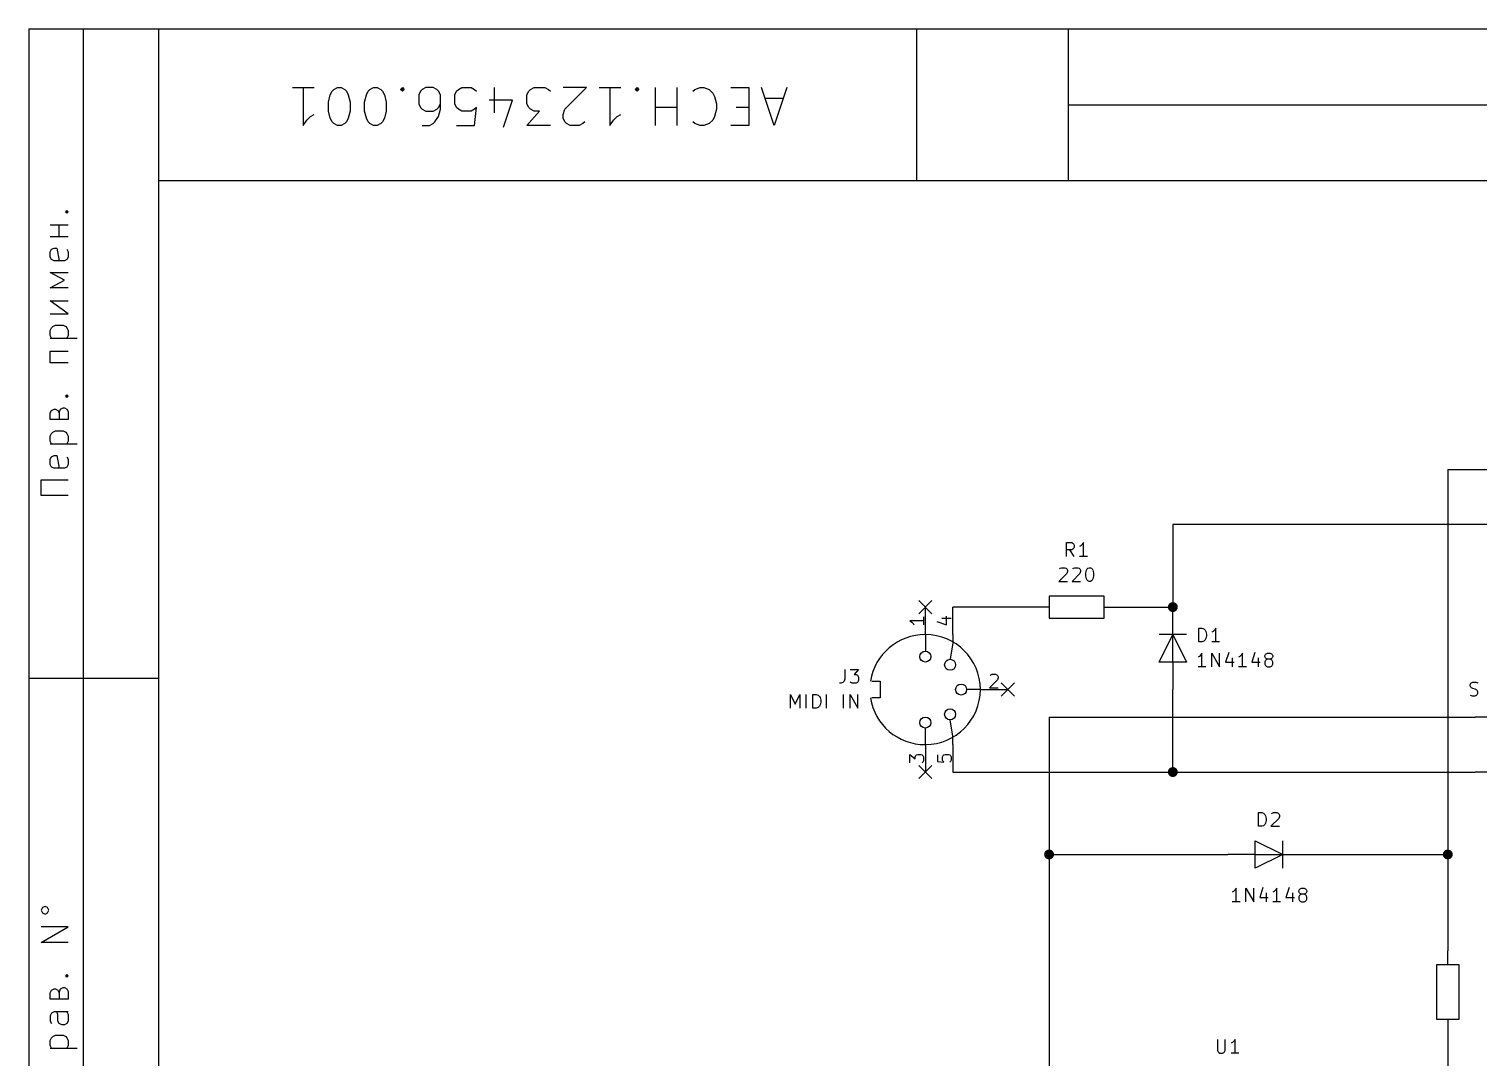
# Model space of a CAD drawing. Extents: x 0.3 to 16.3, y -11.7 to -0.2.
# Drawn here: x 0.31 to 5.58, y -3.94 to -0.2 of the extents above; entities that cross this region are included whole.
import ezdxf

# ---------------------------------------------------------------- set-up
doc = ezdxf.new("R2010")
doc.units = 0
doc.header["$MEASUREMENT"] = 0
doc.layers.add('BLACK', color=7, linetype='CONTINUOUS')

msp = doc.modelspace()

# ---------------------------------------------------------------- linework, layer by layer
at = {"layer": 'BLACK', "linetype": 'CONTINUOUS'}
for p, q in [((0.314961, -0.196937), (0.787402, -0.196937)), ((0.314961, -0.196937), (0.314961, -4.92135)), ((0.511811, -0.196937), (0.511811, -4.92135)), ((0.787402, -11.4961), (0.787402, -0.19685)), ((0.787402, -0.19685), (16.3381, -0.19685)), ((3.54331, -0.19685), (3.54331, -0.748031)), ((4.09449, -0.19685), (4.09449, -0.748031)), ((1.27296, -0.410102), (1.3517, -0.410102)), ((1.31233, -0.410102), (1.31233, -0.547898)), ((1.41732, -0.423224), (1.42388, -0.416665)), ((1.42388, -0.416665), (1.43701, -0.410102)), ((1.43701, -0.410102), (1.45013, -0.410102)), ((1.45013, -0.410102), (1.46325, -0.416665)), ((1.46325, -0.416665), (1.46981, -0.423224)), ((1.54856, -0.423224), (1.55512, -0.416665)), ((1.55512, -0.416665), (1.56824, -0.410102)), ((1.56824, -0.410102), (1.58136, -0.410102)), ((1.58136, -0.410102), (1.59449, -0.416665)), ((1.59449, -0.416665), (1.60105, -0.423224)), ((1.66667, -0.416665), (1.67323, -0.410102)), ((1.67323, -0.423224), (1.66667, -0.416665)), ((1.67323, -0.410102), (1.67979, -0.416665)), ((1.67323, -0.423224), (1.67323, -0.410102)), ((1.67979, -0.416665), (1.67323, -0.423224)), ((1.74541, -0.416665), (1.73884, -0.423224)), ((1.75853, -0.410102), (1.74541, -0.416665)), ((1.78478, -0.410102), (1.75853, -0.410102)), ((1.7979, -0.416665), (1.78478, -0.410102)), ((1.80446, -0.423224), (1.7979, -0.416665)), ((1.87008, -0.423224), (1.87664, -0.416665)), ((1.87664, -0.416665), (1.88976, -0.410102)), ((1.88976, -0.410102), (1.92257, -0.410102)), ((1.92257, -0.410102), (1.93569, -0.416665)), ((1.93569, -0.416665), (1.94226, -0.423228)), ((2.00787, -0.501969), (2.00787, -0.410102)), ((2.13254, -0.423228), (2.13911, -0.416665)), ((2.13911, -0.416665), (2.15223, -0.410102)), ((2.15223, -0.410102), (2.1916, -0.410102)), ((2.1916, -0.410102), (2.20472, -0.416665)), ((2.20472, -0.416665), (2.21128, -0.423228)), ((2.34252, -0.410102), (2.25722, -0.410102)), ((2.26378, -0.488843), (2.34252, -0.410102)), ((2.38845, -0.410102), (2.46719, -0.410102)), ((2.42782, -0.410102), (2.42782, -0.547898)), ((2.51969, -0.416665), (2.52624, -0.410102)), ((2.52624, -0.423228), (2.51969, -0.416665)), ((2.52624, -0.410102), (2.53281, -0.416665)), ((2.52624, -0.423228), (2.52624, -0.410102)), ((2.53281, -0.416665), (2.52624, -0.423228)), ((2.59186, -0.410102), (2.59186, -0.547898)), ((2.6706, -0.410102), (2.6706, -0.547898)), ((2.72966, -0.423228), (2.73622, -0.416665)), ((2.73622, -0.416665), (2.75591, -0.410102)), ((2.75591, -0.410102), (2.76903, -0.410102)), ((2.76903, -0.410102), (2.78871, -0.416665)), ((2.78871, -0.416665), (2.80183, -0.429787)), ((2.86745, -0.410102), (2.93307, -0.410102)), ((2.93307, -0.410102), (2.93307, -0.547898)), ((3.02493, -0.547898), (2.979, -0.410102)), ((3.07087, -0.410102), (3.02493, -0.547898)), ((1.4042, -0.462594), (1.41076, -0.43635)), ((1.4042, -0.495406), (1.4042, -0.462594)), ((1.41076, -0.43635), (1.41732, -0.423224)), ((1.46981, -0.423224), (1.47638, -0.43635)), ((1.47638, -0.43635), (1.48294, -0.462594)), ((1.48294, -0.462594), (1.48294, -0.495406)), ((1.53543, -0.462594), (1.54199, -0.43635)), ((1.53543, -0.495406), (1.53543, -0.462594)), ((1.54199, -0.43635), (1.54856, -0.423224)), ((1.60105, -0.423224), (1.60761, -0.43635)), ((1.60761, -0.43635), (1.61417, -0.462594)), ((1.61417, -0.462594), (1.61417, -0.495406)), ((1.73884, -0.423224), (1.73228, -0.43635)), ((1.73228, -0.43635), (1.73228, -0.469157)), ((1.73228, -0.469157), (1.73884, -0.48228)), ((1.81102, -0.43635), (1.80446, -0.423224)), ((1.80446, -0.48228), (1.81102, -0.469157)), ((1.81102, -0.488843), (1.81102, -0.43635)), ((1.86352, -0.43635), (1.87008, -0.423224)), ((1.86352, -0.469157), (1.86352, -0.43635)), ((1.87008, -0.48228), (1.86352, -0.469157)), ((2.07349, -0.456035), (1.98819, -0.456035)), ((2.04068, -0.554461), (2.07349, -0.456035)), ((2.12598, -0.43635), (2.13254, -0.423228)), ((2.12598, -0.469157), (2.12598, -0.43635)), ((2.13254, -0.482283), (2.12598, -0.469157)), ((2.80183, -0.429787), (2.8084, -0.442913)), ((2.8084, -0.442913), (2.81496, -0.469157)), ((2.81496, -0.469157), (2.81496, -0.488843)), ((3.05774, -0.449472), (2.99213, -0.449472)), ((4.09449, -0.472441), (6.1811, -0.472441)), ((1.32546, -0.528213), (1.33858, -0.515091)), ((1.33858, -0.515091), (1.3517, -0.508528)), ((1.41076, -0.52165), (1.4042, -0.495406)), ((1.41732, -0.534776), (1.41076, -0.52165)), ((1.47638, -0.52165), (1.46981, -0.534776)), ((1.48294, -0.495406), (1.47638, -0.52165)), ((1.54199, -0.52165), (1.53543, -0.495406)), ((1.54856, -0.534776), (1.54199, -0.52165)), ((1.60761, -0.52165), (1.60105, -0.534776)), ((1.61417, -0.495406), (1.60761, -0.52165)), ((1.73884, -0.48228), (1.74541, -0.488843)), ((1.74541, -0.488843), (1.75853, -0.495406)), ((1.75853, -0.495406), (1.78478, -0.495406)), ((1.78478, -0.495406), (1.7979, -0.488843)), ((1.79134, -0.534776), (1.80446, -0.515091)), ((1.7979, -0.488843), (1.80446, -0.48228)), ((1.80446, -0.515091), (1.81102, -0.488843)), ((1.87664, -0.488843), (1.87008, -0.48228)), ((1.88976, -0.495406), (1.87664, -0.488843)), ((1.92257, -0.495406), (1.88976, -0.495406)), ((1.93569, -0.488843), (1.92257, -0.495406)), ((1.93569, -0.547898), (1.94226, -0.482283)), ((1.94226, -0.482283), (1.93569, -0.488843)), ((2.12598, -0.547898), (2.17191, -0.495406)), ((2.13911, -0.488843), (2.13254, -0.482283)), ((2.15223, -0.495406), (2.13911, -0.488843)), ((2.17191, -0.495406), (2.15223, -0.495406)), ((2.25722, -0.508528), (2.26378, -0.488843)), ((2.25722, -0.521654), (2.25722, -0.508528)), ((2.26378, -0.534776), (2.25722, -0.521654)), ((2.44094, -0.528213), (2.45407, -0.515091)), ((2.45407, -0.515091), (2.46719, -0.508528)), ((2.6706, -0.482283), (2.59186, -0.482283)), ((2.8084, -0.515091), (2.80183, -0.528213)), ((2.81496, -0.488843), (2.8084, -0.515091)), ((2.93307, -0.482283), (2.88714, -0.482283)), ((1.31233, -0.547898), (1.32546, -0.528213)), ((1.42388, -0.541335), (1.41732, -0.534776)), ((1.43701, -0.547898), (1.42388, -0.541335)), ((1.45013, -0.547898), (1.43701, -0.547898)), ((1.46325, -0.541335), (1.45013, -0.547898)), ((1.46981, -0.534776), (1.46325, -0.541335)), ((1.55512, -0.541335), (1.54856, -0.534776)), ((1.56824, -0.547898), (1.55512, -0.541335)), ((1.58136, -0.547898), (1.56824, -0.547898)), ((1.59449, -0.541335), (1.58136, -0.547898)), ((1.60105, -0.534776), (1.59449, -0.541335)), ((1.74541, -0.547898), (1.77165, -0.547898)), ((1.77165, -0.547898), (1.78478, -0.541339)), ((1.78478, -0.541339), (1.79134, -0.534776)), ((1.87008, -0.547898), (1.93569, -0.547898)), ((2.21128, -0.547898), (2.12598, -0.547898)), ((2.27034, -0.541339), (2.26378, -0.534776)), ((2.28346, -0.547898), (2.27034, -0.541339)), ((2.31627, -0.547898), (2.28346, -0.547898)), ((2.32939, -0.541339), (2.31627, -0.547898)), ((2.33596, -0.534776), (2.32939, -0.541339)), ((2.42782, -0.547898), (2.44094, -0.528213)), ((2.73622, -0.541339), (2.72966, -0.534776)), ((2.75591, -0.547898), (2.73622, -0.541339)), ((2.76903, -0.547898), (2.75591, -0.547898)), ((2.78871, -0.541339), (2.76903, -0.547898)), ((2.80183, -0.528213), (2.78871, -0.541339)), ((2.93307, -0.547898), (2.86745, -0.547898)), ((0.787402, -0.748031), (3.54331, -0.748031)), ((3.54331, -0.748031), (4.09449, -0.748031)), ((4.09449, -0.748031), (6.1811, -0.748031)), ((0.448535, -0.862476), (0.453224, -0.857791)), ((0.453224, -0.867165), (0.448535, -0.862476)), ((0.448535, -0.862476), (0.457909, -0.862476)), ((0.453224, -0.857791), (0.457909, -0.862476)), ((0.457909, -0.862476), (0.453224, -0.867165)), ((0.392291, -0.909346), (0.457909, -0.909346)), ((0.425102, -0.951528), (0.425102, -0.909346)), ((0.392291, -0.951528), (0.457909, -0.951528)), ((0.392291, -1.00777), (0.39698, -0.998398)), ((0.39698, -0.998398), (0.406354, -0.993709)), ((0.406354, -0.993709), (0.415728, -0.993709)), ((0.415728, -0.993709), (0.425102, -1.04058)), ((0.453224, -0.998398), (0.457909, -1.00777)), ((0.392291, -1.02652), (0.392291, -1.00777)), ((0.39698, -1.03589), (0.392291, -1.02652)), ((0.406354, -1.04058), (0.39698, -1.03589)), ((0.44385, -1.04058), (0.406354, -1.04058)), ((0.453224, -1.03589), (0.44385, -1.04058)), ((0.457909, -1.02652), (0.453224, -1.03589)), ((0.457909, -1.00777), (0.457909, -1.02652)), ((0.44385, -1.11088), (0.392291, -1.08276)), ((0.392291, -1.08276), (0.457909, -1.08276)), ((0.392291, -1.139), (0.44385, -1.11088)), ((0.457909, -1.139), (0.392291, -1.139)), ((0.457909, -1.23274), (0.392291, -1.18587)), ((0.392291, -1.18587), (0.457909, -1.18587)), ((0.392291, -1.23274), (0.457909, -1.23274)), ((0.392291, -1.29367), (0.39698, -1.2843)), ((0.392291, -1.31242), (0.392291, -1.29367)), ((0.39698, -1.3218), (0.392291, -1.31242)), ((0.39698, -1.2843), (0.401665, -1.27961)), ((0.401665, -1.27961), (0.411039, -1.27493)), ((0.411039, -1.27493), (0.439161, -1.27493)), ((0.439161, -1.27493), (0.448535, -1.27961)), ((0.448535, -1.27961), (0.453224, -1.2843)), ((0.453224, -1.2843), (0.457909, -1.29367)), ((0.457909, -1.31242), (0.453224, -1.3218)), ((0.457909, -1.29367), (0.457909, -1.31242)), ((0.392291, -1.3218), (0.490717, -1.3218)), ((0.392291, -1.41085), (0.392291, -1.36867)), ((0.392291, -1.36867), (0.457909, -1.36867)), ((0.457909, -1.41085), (0.392291, -1.41085)), ((0.448535, -1.5327), (0.453224, -1.52802)), ((0.453224, -1.52802), (0.457909, -1.5327)), ((0.39698, -1.58426), (0.406354, -1.57957)), ((0.406354, -1.57957), (0.411039, -1.57957)), ((0.411039, -1.57957), (0.420413, -1.58426)), ((0.425102, -1.59363), (0.429787, -1.57957)), ((0.429787, -1.57957), (0.439161, -1.57489)), ((0.439161, -1.57489), (0.44385, -1.57489)), ((0.44385, -1.57489), (0.453224, -1.57957)), ((0.453224, -1.53739), (0.448535, -1.5327)), ((0.448535, -1.5327), (0.457909, -1.5327)), ((0.457909, -1.5327), (0.453224, -1.53739)), ((0.453224, -1.57957), (0.457909, -1.58895)), ((0.392291, -1.59363), (0.39698, -1.58426)), ((0.392291, -1.61707), (0.392291, -1.59363)), ((0.457909, -1.61707), (0.392291, -1.61707)), ((0.420413, -1.58426), (0.425102, -1.59363)), ((0.425102, -1.59363), (0.425102, -1.61707)), ((0.457909, -1.58895), (0.457909, -1.61707)), ((0.392291, -1.678), (0.39698, -1.66863)), ((0.392291, -1.69675), (0.392291, -1.678)), ((0.39698, -1.66863), (0.401665, -1.66394)), ((0.401665, -1.66394), (0.411039, -1.65925)), ((0.411039, -1.65925), (0.439161, -1.65925)), ((0.439161, -1.65925), (0.448535, -1.66394)), ((0.448535, -1.66394), (0.453224, -1.66863)), ((0.453224, -1.66863), (0.457909, -1.678)), ((0.457909, -1.678), (0.457909, -1.69675)), ((0.39698, -1.70612), (0.392291, -1.69675)), ((0.392291, -1.70612), (0.490717, -1.70612)), ((0.457909, -1.69675), (0.453224, -1.70612)), ((0.392291, -1.76237), (0.39698, -1.75299)), ((0.392291, -1.78111), (0.392291, -1.76237)), ((0.39698, -1.79048), (0.392291, -1.78111)), ((0.39698, -1.75299), (0.406354, -1.7483)), ((0.406354, -1.79517), (0.39698, -1.79048)), ((0.406354, -1.7483), (0.415728, -1.7483)), ((0.415728, -1.7483), (0.425102, -1.79517)), ((0.453224, -1.79048), (0.44385, -1.79517)), ((0.453224, -1.75299), (0.457909, -1.76237)), ((0.457909, -1.78111), (0.453224, -1.79048)), ((0.457909, -1.76237), (0.457909, -1.78111)), ((0.359484, -1.8936), (0.359484, -1.83735)), ((0.359484, -1.83735), (0.457909, -1.83735)), ((0.44385, -1.79517), (0.406354, -1.79517)), ((5.475, -1.8), (5.475, -3.2)), ((5.475, -1.8), (5.625, -1.8)), ((0.457909, -1.8936), (0.359484, -1.8936)), ((5.625, -2), (4.475, -2)), ((4.475, -2), (4.475, -2.3)), ((4.08809, -2.11561), (4.08809, -2.06561)), ((4.08809, -2.06561), (4.10714, -2.06561)), ((4.10714, -2.0918), (4.08809, -2.0918)), ((4.11667, -2.11561), (4.1, -2.0918)), ((4.10714, -2.06561), (4.1119, -2.068)), ((4.1119, -2.08942), (4.10714, -2.0918)), ((4.1119, -2.068), (4.11428, -2.07037)), ((4.11428, -2.08704), (4.1119, -2.08942)), ((4.11428, -2.07037), (4.11667, -2.07514)), ((4.11667, -2.08228), (4.11428, -2.08704)), ((4.11667, -2.07514), (4.11667, -2.08228)), ((4.14047, -2.07752), (4.13571, -2.0799)), ((4.14524, -2.07276), (4.14047, -2.07752)), ((4.15, -2.06561), (4.14524, -2.07276)), ((4.15, -2.11561), (4.15, -2.06561)), ((4.06309, -2.16137), (4.06547, -2.159)), ((4.06547, -2.159), (4.07024, -2.15661)), ((4.07024, -2.15661), (4.08214, -2.15661)), ((4.08214, -2.15661), (4.0869, -2.159)), ((4.0869, -2.159), (4.08928, -2.16137)), ((4.11071, -2.16137), (4.11309, -2.159)), ((4.11309, -2.159), (4.11785, -2.15661)), ((4.11785, -2.15661), (4.12976, -2.15661)), ((4.12976, -2.15661), (4.13452, -2.159)), ((4.13452, -2.159), (4.1369, -2.16137)), ((4.16428, -2.11561), (4.13571, -2.11561)), ((4.16309, -2.16137), (4.16547, -2.159)), ((4.16547, -2.159), (4.17024, -2.15661)), ((4.17024, -2.15661), (4.175, -2.15661)), ((4.175, -2.15661), (4.17976, -2.159)), ((4.17976, -2.159), (4.18214, -2.16137)), ((4.08928, -2.17804), (4.06071, -2.20661)), ((4.06071, -2.20661), (4.09167, -2.20661)), ((4.08928, -2.16137), (4.09167, -2.16614)), ((4.09167, -2.1709), (4.08928, -2.17804)), ((4.09167, -2.16614), (4.09167, -2.1709)), ((4.1369, -2.17804), (4.10833, -2.20661)), ((4.10833, -2.20661), (4.13928, -2.20661)), ((4.1369, -2.16137), (4.13928, -2.16614)), ((4.13928, -2.1709), (4.1369, -2.17804)), ((4.13928, -2.16614), (4.13928, -2.1709)), ((4.15833, -2.17566), (4.16071, -2.16614)), ((4.15833, -2.18757), (4.15833, -2.17566)), ((4.16071, -2.19709), (4.15833, -2.18757)), ((4.16071, -2.16614), (4.16309, -2.16137)), ((4.16309, -2.20185), (4.16071, -2.19709)), ((4.16547, -2.20423), (4.16309, -2.20185)), ((4.17024, -2.20661), (4.16547, -2.20423)), ((4.175, -2.20661), (4.17024, -2.20661)), ((4.17976, -2.20423), (4.175, -2.20661)), ((4.18214, -2.20185), (4.17976, -2.20423)), ((4.18214, -2.16137), (4.18452, -2.16614)), ((4.18452, -2.19709), (4.18214, -2.20185)), ((4.18452, -2.16614), (4.1869, -2.17566)), ((4.1869, -2.18757), (4.18452, -2.19709)), ((4.1869, -2.17566), (4.1869, -2.18757)), ((4.025, -2.26), (4.025, -2.34)), ((4.225, -2.26), (4.025, -2.26)), ((4.225, -2.34), (4.225, -2.26)), ((3.551, -2.276), (3.599, -2.324)), ((3.599, -2.276), (3.551, -2.324)), ((3.575, -2.4), (3.575, -2.3)), ((3.675, -2.4), (3.675, -2.3)), ((3.975, -2.3), (3.675, -2.3)), ((4.025, -2.3), (3.975, -2.3)), ((4.225, -2.3), (4.275, -2.3)), ((4.275, -2.3), (4.475, -2.3)), ((4.475, -2.4), (4.475, -2.3)), ((3.56862, -2.35), (3.51862, -2.35)), ((3.51862, -2.35), (3.52576, -2.35476)), ((3.52576, -2.35476), (3.53052, -2.35952)), ((3.53052, -2.35952), (3.5329, -2.36428)), ((3.56862, -2.33571), (3.56862, -2.36428)), ((3.61624, -2.35238), (3.65195, -2.36428)), ((3.63528, -2.34047), (3.66862, -2.34047)), ((3.65195, -2.36428), (3.65195, -2.33333)), ((4.025, -2.34), (4.225, -2.34)), ((3.575, -2.4), (3.575, -2.46)), ((3.675, -2.4), (3.675, -2.43)), ((4.525, -2.4), (4.425, -2.4)), ((4.425, -2.5), (4.475, -2.4)), ((4.475, -2.5), (4.475, -2.4)), ((4.475, -2.4), (4.525, -2.5)), ((4.56903, -2.42661), (4.56903, -2.37661)), ((4.56903, -2.37661), (4.58093, -2.37661)), ((4.58093, -2.37661), (4.58807, -2.379)), ((4.58807, -2.379), (4.59283, -2.38376)), ((4.59283, -2.41947), (4.58807, -2.42423)), ((4.59283, -2.38376), (4.59522, -2.38852)), ((4.59522, -2.41471), (4.59283, -2.41947)), ((4.59522, -2.38852), (4.5976, -2.39804)), ((4.5976, -2.40519), (4.59522, -2.41471)), ((4.5976, -2.39804), (4.5976, -2.40519)), ((4.62141, -2.38852), (4.61665, -2.3909)), ((4.62617, -2.38376), (4.62141, -2.38852)), ((4.63093, -2.37661), (4.62617, -2.38376)), ((4.63093, -2.42661), (4.63093, -2.37661)), ((3.675, -2.43), (3.665, -2.49)), ((4.58093, -2.42661), (4.56903, -2.42661)), ((4.57617, -2.47476), (4.57141, -2.47952)), ((4.58093, -2.46761), (4.57617, -2.47476)), ((4.58807, -2.42423), (4.58093, -2.42661)), ((4.58093, -2.51761), (4.58093, -2.46761)), ((4.64522, -2.42661), (4.61665, -2.42661)), ((4.61665, -2.51761), (4.61665, -2.46761)), ((4.61665, -2.46761), (4.64522, -2.51761)), ((4.64522, -2.51761), (4.64522, -2.46761)), ((4.67855, -2.46523), (4.66665, -2.50094)), ((4.72379, -2.47476), (4.71903, -2.47952)), ((4.72855, -2.46761), (4.72379, -2.47476)), ((4.72855, -2.51761), (4.72855, -2.46761)), ((4.77379, -2.46523), (4.76189, -2.50094)), ((4.8095, -2.47714), (4.81189, -2.47237)), ((4.81189, -2.47237), (4.81426, -2.47)), ((4.81426, -2.47), (4.81903, -2.46761)), ((4.81903, -2.46761), (4.82855, -2.46761)), ((4.82855, -2.46761), (4.83331, -2.47)), ((4.83331, -2.47), (4.83569, -2.47237)), ((4.83569, -2.47237), (4.83807, -2.47714)), ((3.28235, -2.52661), (3.28235, -2.56233)), ((3.30139, -2.52661), (3.33235, -2.52661)), ((3.33235, -2.52661), (3.31568, -2.54566)), ((4.525, -2.5), (4.425, -2.5)), ((4.475, -2.5), (4.475, -2.6)), ((4.57141, -2.47952), (4.56665, -2.4819)), ((4.59522, -2.51761), (4.56665, -2.51761)), ((4.66665, -2.50094), (4.6976, -2.50094)), ((4.69046, -2.48428), (4.69046, -2.51761)), ((4.71903, -2.47952), (4.71426, -2.4819)), ((4.74283, -2.51761), (4.71426, -2.51761)), ((4.76189, -2.50094), (4.79283, -2.50094)), ((4.78569, -2.48428), (4.78569, -2.51761)), ((4.8095, -2.47952), (4.8095, -2.47714)), ((4.81189, -2.48428), (4.8095, -2.47952)), ((4.81189, -2.4938), (4.8095, -2.49857)), ((4.8095, -2.49857), (4.8095, -2.50809)), ((4.8095, -2.50809), (4.81189, -2.51285)), ((4.81426, -2.48666), (4.81189, -2.48428)), ((4.81426, -2.49142), (4.81189, -2.4938)), ((4.81189, -2.51285), (4.81426, -2.51523)), ((4.81903, -2.48904), (4.81426, -2.48666)), ((4.81903, -2.48904), (4.81426, -2.49142)), ((4.81426, -2.51523), (4.81903, -2.51761)), ((4.82855, -2.48904), (4.81903, -2.48904)), ((4.81903, -2.51761), (4.82855, -2.51761)), ((4.83331, -2.48666), (4.82855, -2.48904)), ((4.83331, -2.49142), (4.82855, -2.48904)), ((4.82855, -2.51761), (4.83331, -2.51523)), ((4.83569, -2.48428), (4.83331, -2.48666)), ((4.83569, -2.4938), (4.83331, -2.49142)), ((4.83331, -2.51523), (4.83569, -2.51285)), ((4.83807, -2.47952), (4.83569, -2.48428)), ((4.83807, -2.49857), (4.83569, -2.4938)), ((4.83569, -2.51285), (4.83807, -2.50809)), ((4.83807, -2.47714), (4.83807, -2.47952)), ((4.83807, -2.50809), (4.83807, -2.49857)), ((0.314961, -2.55914), (0.787402, -2.55914)), ((3.26806, -2.57661), (3.2633, -2.57661)), ((3.2752, -2.57423), (3.26806, -2.57661)), ((3.27996, -2.56947), (3.2752, -2.57423)), ((3.28235, -2.56233), (3.27996, -2.56947)), ((3.30378, -2.57423), (3.30139, -2.57185)), ((3.30854, -2.57661), (3.30378, -2.57423)), ((3.32282, -2.57661), (3.30854, -2.57661)), ((3.31568, -2.54566), (3.32282, -2.54566)), ((3.32282, -2.54566), (3.32759, -2.54804)), ((3.32759, -2.57423), (3.32282, -2.57661)), ((3.32759, -2.54804), (3.32996, -2.55042)), ((3.32996, -2.57185), (3.32759, -2.57423)), ((3.32996, -2.55042), (3.33235, -2.55519)), ((3.33235, -2.56709), (3.32996, -2.57185)), ((3.33235, -2.55519), (3.33235, -2.56709)), ((3.38, -2.57), (3.41, -2.57)), ((3.41, -2.57), (3.41, -2.63)), ((3.8369, -2.56505), (3.80833, -2.59362)), ((3.81071, -2.54838), (3.81309, -2.546)), ((3.81309, -2.546), (3.81785, -2.54362)), ((3.81785, -2.54362), (3.82976, -2.54362)), ((3.82976, -2.54362), (3.83452, -2.546)), ((3.83452, -2.546), (3.8369, -2.54838)), ((3.8369, -2.54838), (3.83928, -2.55314)), ((3.83928, -2.5579), (3.8369, -2.56505)), ((3.83928, -2.55314), (3.83928, -2.5579)), ((3.851, -2.576), (3.899, -2.624)), ((3.899, -2.576), (3.851, -2.624)), ((5.55595, -2.58214), (5.55833, -2.57738)), ((5.55595, -2.5869), (5.55595, -2.58214)), ((5.55833, -2.57738), (5.56071, -2.575)), ((5.56071, -2.575), (5.56547, -2.57262)), ((5.56547, -2.57262), (5.57738, -2.57262)), ((5.57738, -2.57262), (5.58452, -2.575)), ((3.08473, -2.66761), (3.08473, -2.61761)), ((3.08473, -2.61761), (3.1014, -2.65333)), ((3.1014, -2.65333), (3.11806, -2.61761)), ((3.11806, -2.61761), (3.11806, -2.66761)), ((3.14187, -2.66761), (3.14187, -2.61761)), ((3.16568, -2.66761), (3.16568, -2.61761)), ((3.16568, -2.61761), (3.17759, -2.61761)), ((3.17759, -2.61761), (3.18473, -2.62)), ((3.18473, -2.62), (3.18949, -2.62476)), ((3.18949, -2.62476), (3.19187, -2.62952)), ((3.19187, -2.62952), (3.19425, -2.63904)), ((3.21568, -2.66761), (3.21568, -2.61761)), ((3.27759, -2.66761), (3.27759, -2.61761)), ((3.3014, -2.66761), (3.3014, -2.61761)), ((3.3014, -2.61761), (3.32997, -2.66761)), ((3.32997, -2.66761), (3.32997, -2.61761)), ((3.41, -2.63), (3.38, -2.63)), ((3.775, -2.6), (3.725, -2.6)), ((3.775, -2.6), (3.875, -2.6)), ((3.80833, -2.59362), (3.83928, -2.59362)), ((4.475, -2.9), (4.475, -2.6)), ((5.55833, -2.59167), (5.55595, -2.5869)), ((5.55595, -2.62024), (5.56309, -2.62262)), ((5.56071, -2.59405), (5.55833, -2.59167)), ((5.56547, -2.59643), (5.56071, -2.59405)), ((5.56309, -2.62262), (5.575, -2.62262)), ((5.575, -2.59881), (5.56547, -2.59643)), ((5.57976, -2.60119), (5.575, -2.59881)), ((5.575, -2.62262), (5.57976, -2.62024)), ((5.58214, -2.60357), (5.57976, -2.60119)), ((5.57976, -2.62024), (5.58214, -2.61785)), ((5.58452, -2.60833), (5.58214, -2.60357)), ((5.58214, -2.61785), (5.58452, -2.61309)), ((5.58452, -2.61309), (5.58452, -2.60833)), ((3.17759, -2.66761), (3.16568, -2.66761)), ((3.18473, -2.66523), (3.17759, -2.66761)), ((3.18949, -2.66047), (3.18473, -2.66523)), ((3.19187, -2.65571), (3.18949, -2.66047)), ((3.19425, -2.64619), (3.19187, -2.65571)), ((3.19425, -2.63904), (3.19425, -2.64619)), ((3.575, -2.8), (3.575, -2.74)), ((3.675, -2.77), (3.665, -2.71)), ((4.025, -2.7), (5.575, -2.7)), ((4.025, -2.7), (4.025, -3.2)), ((5.675, -2.7), (5.575, -2.7)), ((3.675, -2.8), (3.675, -2.77)), ((3.51862, -2.86667), (3.51862, -2.83571)), ((3.51862, -2.83571), (3.53767, -2.85238)), ((3.53767, -2.84524), (3.54005, -2.84047)), ((3.53767, -2.85238), (3.53767, -2.84524)), ((3.54005, -2.84047), (3.54243, -2.83809)), ((3.54243, -2.83809), (3.54719, -2.83571)), ((3.54719, -2.83571), (3.55909, -2.83571)), ((3.55909, -2.83571), (3.56385, -2.83809)), ((3.56385, -2.83809), (3.56624, -2.84047)), ((3.56624, -2.84047), (3.56862, -2.84524)), ((3.56862, -2.84524), (3.56862, -2.85952)), ((3.575, -2.8), (3.575, -2.9)), ((3.61862, -2.83809), (3.61862, -2.8619)), ((3.63767, -2.84524), (3.64005, -2.84047)), ((3.63767, -2.85714), (3.63767, -2.84524)), ((3.64005, -2.84047), (3.64243, -2.83809)), ((3.64243, -2.83809), (3.64719, -2.83571)), ((3.64719, -2.83571), (3.65909, -2.83571)), ((3.65909, -2.83571), (3.66385, -2.83809)), ((3.66385, -2.83809), (3.66624, -2.84047)), ((3.66624, -2.84047), (3.66862, -2.84524)), ((3.66862, -2.84524), (3.66862, -2.85714)), ((3.675, -2.8), (3.675, -2.9)), ((3.551, -2.876), (3.599, -2.924)), ((3.599, -2.876), (3.551, -2.924)), ((3.56624, -2.86428), (3.56385, -2.86667)), ((3.56862, -2.85952), (3.56624, -2.86428)), ((3.61862, -2.8619), (3.64243, -2.86428)), ((3.64005, -2.8619), (3.63767, -2.85714)), ((3.64243, -2.86428), (3.64005, -2.8619)), ((3.66624, -2.8619), (3.66385, -2.86428)), ((3.66862, -2.85714), (3.66624, -2.8619)), ((3.675, -2.9), (4.475, -2.9)), ((4.475, -2.9), (5.575, -2.9)), ((5.675, -2.9), (5.575, -2.9)), ((4.78616, -3.09762), (4.78616, -3.04762)), ((4.78616, -3.04762), (4.79806, -3.04762)), ((4.79806, -3.04762), (4.8052, -3.05)), ((4.8052, -3.05), (4.80996, -3.05476)), ((4.80996, -3.05476), (4.81235, -3.05952)), ((4.83378, -3.05238), (4.83616, -3.05)), ((4.83616, -3.05), (4.84092, -3.04762)), ((4.84092, -3.04762), (4.85282, -3.04762)), ((4.85282, -3.04762), (4.85759, -3.05)), ((4.85759, -3.05), (4.85996, -3.05238)), ((4.85996, -3.05238), (4.86235, -3.05714)), ((4.79806, -3.09762), (4.78616, -3.09762)), ((4.8052, -3.09524), (4.79806, -3.09762)), ((4.80996, -3.09047), (4.8052, -3.09524)), ((4.81235, -3.08571), (4.80996, -3.09047)), ((4.81235, -3.05952), (4.81473, -3.06905)), ((4.81473, -3.07619), (4.81235, -3.08571)), ((4.81473, -3.06905), (4.81473, -3.07619)), ((4.85996, -3.06905), (4.83139, -3.09762)), ((4.83139, -3.09762), (4.86235, -3.09762)), ((4.86235, -3.0619), (4.85996, -3.06905)), ((4.86235, -3.05714), (4.86235, -3.0619)), ((4.775, -3.25), (4.775, -3.15)), ((4.775, -3.15), (4.875, -3.2)), ((4.875, -3.25), (4.875, -3.15)), ((4.025, -3.2), (4.025, -4.2)), ((4.025, -3.2), (4.675, -3.2)), ((4.775, -3.2), (4.675, -3.2)), ((4.775, -3.2), (4.875, -3.2)), ((4.875, -3.2), (4.775, -3.25)), ((4.875, -3.2), (4.975, -3.2)), ((4.975, -3.2), (5.475, -3.2)), ((5.475, -3.2), (5.475, -3.55)), ((4.69568, -3.33452), (4.69092, -3.3369)), ((4.71949, -3.37262), (4.69092, -3.37262)), ((4.70044, -3.32976), (4.69568, -3.33452)), ((4.7052, -3.32262), (4.70044, -3.32976)), ((4.7052, -3.37262), (4.7052, -3.32262)), ((4.74092, -3.37262), (4.74092, -3.32262)), ((4.74092, -3.32262), (4.76949, -3.37262)), ((4.76949, -3.37262), (4.76949, -3.32262)), ((4.80282, -3.32024), (4.79092, -3.35595)), ((4.79092, -3.35595), (4.82187, -3.35595)), ((4.81473, -3.33928), (4.81473, -3.37262)), ((4.8433, -3.33452), (4.83854, -3.3369)), ((4.86711, -3.37262), (4.83854, -3.37262)), ((4.84806, -3.32976), (4.8433, -3.33452)), ((4.85282, -3.32262), (4.84806, -3.32976)), ((4.85282, -3.37262), (4.85282, -3.32262)), ((4.89806, -3.32024), (4.88616, -3.35595)), ((4.88616, -3.35595), (4.91711, -3.35595)), ((4.90996, -3.33928), (4.90996, -3.37262)), ((4.93378, -3.33214), (4.93616, -3.32738)), ((4.93378, -3.33452), (4.93378, -3.33214)), ((4.93616, -3.33928), (4.93378, -3.33452)), ((4.93616, -3.34881), (4.93378, -3.35357)), ((4.93378, -3.35357), (4.93378, -3.36309)), ((4.93378, -3.36309), (4.93616, -3.36785)), ((4.93616, -3.32738), (4.93854, -3.325)), ((4.93854, -3.34167), (4.93616, -3.33928)), ((4.93854, -3.34643), (4.93616, -3.34881)), ((4.93616, -3.36785), (4.93854, -3.37024)), ((4.93854, -3.325), (4.9433, -3.32262)), ((4.9433, -3.34405), (4.93854, -3.34167)), ((4.9433, -3.34405), (4.93854, -3.34643)), ((4.93854, -3.37024), (4.9433, -3.37262)), ((4.9433, -3.32262), (4.95282, -3.32262)), ((4.95282, -3.34405), (4.9433, -3.34405)), ((4.9433, -3.37262), (4.95282, -3.37262)), ((4.95282, -3.32262), (4.95758, -3.325)), ((4.95758, -3.34167), (4.95282, -3.34405)), ((4.95758, -3.34643), (4.95282, -3.34405)), ((4.95282, -3.37262), (4.95758, -3.37024)), ((4.95758, -3.325), (4.95996, -3.32738)), ((4.95996, -3.33928), (4.95758, -3.34167)), ((4.95996, -3.34881), (4.95758, -3.34643)), ((4.95758, -3.37024), (4.95996, -3.36785)), ((4.95996, -3.32738), (4.96235, -3.33214)), ((4.96235, -3.33452), (4.95996, -3.33928)), ((4.96235, -3.35357), (4.95996, -3.34881)), ((4.95996, -3.36785), (4.96235, -3.36309)), ((4.96235, -3.33214), (4.96235, -3.33452)), ((4.96235, -3.36309), (4.96235, -3.35357)), ((0.364173, -3.39341), (0.359484, -3.40278)), ((0.359484, -3.40278), (0.364173, -3.41216)), ((0.373543, -3.38872), (0.364173, -3.39341)), ((0.364173, -3.41216), (0.373543, -3.41685)), ((0.382917, -3.39341), (0.373543, -3.38872)), ((0.373543, -3.41685), (0.382917, -3.41216)), ((0.387606, -3.40278), (0.382917, -3.39341)), ((0.382917, -3.41216), (0.387606, -3.40278)), ((0.359484, -3.51996), (0.457909, -3.46371)), ((0.457909, -3.46371), (0.359484, -3.46371)), ((0.457909, -3.51996), (0.359484, -3.51996)), ((5.475, -3.6), (5.475, -3.55)), ((5.435, -3.8), (5.435, -3.6)), ((5.435, -3.6), (5.515, -3.6)), ((5.515, -3.6), (5.515, -3.8)), ((0.39698, -3.69337), (0.406354, -3.68869)), ((0.406354, -3.68869), (0.411039, -3.68869)), ((0.411039, -3.68869), (0.420413, -3.69337)), ((0.425102, -3.70275), (0.429787, -3.68869)), ((0.429787, -3.68869), (0.439161, -3.684)), ((0.439161, -3.684), (0.44385, -3.684)), ((0.44385, -3.684), (0.453224, -3.68869)), ((0.448535, -3.64182), (0.453224, -3.63713)), ((0.453224, -3.6465), (0.448535, -3.64182)), ((0.448535, -3.64182), (0.457909, -3.64182)), ((0.453224, -3.63713), (0.457909, -3.64182)), ((0.457909, -3.64182), (0.453224, -3.6465)), ((0.453224, -3.68869), (0.457909, -3.69806)), ((0.392291, -3.70275), (0.39698, -3.69337)), ((0.392291, -3.72618), (0.392291, -3.70275)), ((0.457909, -3.72618), (0.392291, -3.72618)), ((0.420413, -3.69337), (0.425102, -3.70275)), ((0.425102, -3.70275), (0.425102, -3.72618)), ((0.457909, -3.69806), (0.457909, -3.72618)), ((0.39698, -3.77774), (0.392291, -3.78711)), ((0.392291, -3.78711), (0.392291, -3.80586)), ((0.406354, -3.77305), (0.39698, -3.77774)), ((0.457909, -3.77305), (0.406354, -3.77305)), ((0.420413, -3.78243), (0.415728, -3.77305)), ((0.420413, -3.80586), (0.420413, -3.78243)), ((0.453224, -3.77305), (0.457909, -3.78243)), ((0.457909, -3.78243), (0.457909, -3.80586)), ((0.392291, -3.80586), (0.39698, -3.81523)), ((0.425102, -3.81523), (0.420413, -3.80586)), ((0.434476, -3.81992), (0.425102, -3.81523)), ((0.44385, -3.81992), (0.434476, -3.81992)), ((0.453224, -3.81523), (0.44385, -3.81992)), ((0.457909, -3.80586), (0.453224, -3.81523)), ((5.515, -3.8), (5.435, -3.8)), ((5.475, -3.8), (5.475, -3.85)), ((0.392291, -3.87616), (0.39698, -3.86679)), ((0.392291, -3.89491), (0.392291, -3.87616)), ((0.39698, -3.90428), (0.392291, -3.89491)), ((0.39698, -3.86679), (0.401665, -3.8621)), ((0.401665, -3.8621), (0.411039, -3.85741)), ((0.411039, -3.85741), (0.439161, -3.85741)), ((0.439161, -3.85741), (0.448535, -3.8621)), ((0.448535, -3.8621), (0.453224, -3.86679)), ((0.453224, -3.86679), (0.457909, -3.87616)), ((0.457909, -3.89491), (0.453224, -3.90428)), ((0.457909, -3.87616), (0.457909, -3.89491)), ((4.6369, -3.87261), (4.6369, -3.91309)), ((4.66547, -3.91309), (4.66547, -3.87261)), ((4.69167, -3.88452), (4.6869, -3.8869)), ((4.69643, -3.87976), (4.69167, -3.88452)), ((4.70119, -3.87261), (4.69643, -3.87976)), ((4.70119, -3.92261), (4.70119, -3.87261)), ((5.475, -3.85), (5.475, -4.5)), ((0.392291, -3.90428), (0.490717, -3.90428)), ((4.6369, -3.91309), (4.63928, -3.91785)), ((4.63928, -3.91785), (4.64167, -3.92023)), ((4.64167, -3.92023), (4.64643, -3.92261)), ((4.64643, -3.92261), (4.65595, -3.92261)), ((4.65595, -3.92261), (4.66071, -3.92023)), ((4.66071, -3.92023), (4.66309, -3.91785)), ((4.66309, -3.91785), (4.66547, -3.91309)), ((4.71547, -3.92261), (4.6869, -3.92261))]:
    msp.add_line(p, q, dxfattribs=at)
at = {"layer": 'BLACK', "const_width": 0.018}
for points in [[(4.466, -2.3, 1), (4.484, -2.3, 1)], [(4.466, -2.9, 1), (4.484, -2.9, 1)], [(4.016, -3.2, 1), (4.034, -3.2, 1)], [(5.466, -3.2, 1), (5.484, -3.2, 1)]]:
    msp.add_lwpolyline(points, format="xyb", close=True, dxfattribs=at)
at = {"layer": 'BLACK'}
for centre in [(3.575, -2.48), (3.665, -2.51), (3.705, -2.6), (3.665, -2.69), (3.575, -2.72)]:
    msp.add_circle(centre, 0.02, dxfattribs=at)
for centre, radius, start, end in [((3.5743, -2.60182), 0.201823, -270.2, -189.1), ((3.575, -2.6), 0.2, -449.9, -270.1), ((3.57324, -2.59943), 0.200583, -171.2, -89.5)]:
    msp.add_arc(centre, radius, start, end, dxfattribs=at)

doc.saveas('drawing.dxf')
